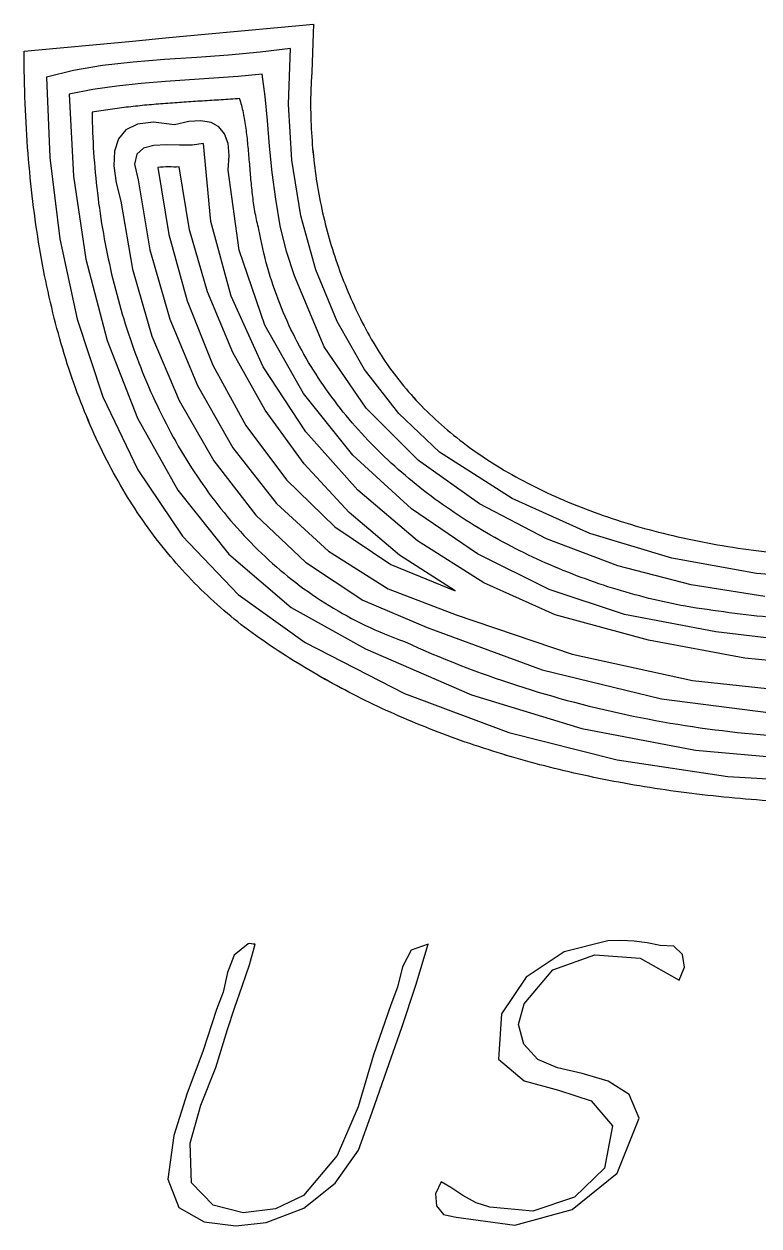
# Model space of a CAD drawing. Extents: x 11 to 234, y 10 to 80.
# Drawn here: x 61.32 to 76.42, y 9.97 to 34.65 of the extents above; entities that cross this region are included whole.
import ezdxf

# ---------------------------------------------------------------- set-up
doc = ezdxf.new("R2010")
doc.units = 0
doc.layers.add('logo', color=7, linetype='CONTINUOUS')
doc.layers.add('text', color=7, linetype='CONTINUOUS')

msp = doc.modelspace()

# ---------------------------------------------------------------- linework, layer by layer
at = {"layer": 'logo', "color": 7}
for p, q in [((73.317531, 15.822224), (72.417456, 15.601151)), ((73.588152, 15.82954), (73.317531, 15.822224)), ((73.859161, 15.81774), (73.588152, 15.82954)), ((74.128293, 15.785508), (73.859161, 15.81774)), ((65.923348, 15.7639), (65.639683, 15.530154)), ((65.958338, 15.770836), (65.923348, 15.763869)), ((65.923348, 15.763877), (65.923348, 15.7639)), ((65.923348, 15.763873), (65.923348, 15.763877)), ((65.923348, 15.763871), (65.923348, 15.763873)), ((65.923348, 15.763869), (65.923348, 15.763871)), ((65.952459, 15.333847), (66.065918, 15.757419)), ((65.994073, 15.766129), (65.958338, 15.770836)), ((66.030088, 15.758664), (65.994073, 15.766129)), ((66.065918, 15.757419), (66.030088, 15.758664)), ((69.273016, 15.634326), (69.098469, 15.291939)), ((69.62368, 15.757419), (69.273016, 15.634326)), ((69.370687, 14.914251), (69.62368, 15.757419)), ((72.417456, 15.601151), (71.636861, 15.079462)), ((74.393284, 15.731504), (74.128293, 15.785508)), ((74.676967, 15.7117), (74.393284, 15.731504)), ((74.853335, 15.540315), (74.676967, 15.7117)), ((65.639683, 15.530154), (65.501918, 15.171853)), ((65.804637, 14.890905), (65.952459, 15.333847)), ((72.18993, 15.228866), (73.052525, 15.539262)), ((73.052525, 15.539262), (73.984437, 15.467844)), ((73.984437, 15.467844), (74.78211, 15.018649)), ((74.896881, 15.286311), (74.853335, 15.540315)), ((65.501918, 15.171853), (65.412584, 14.772361)), ((69.098469, 15.291939), (68.995353, 14.869614)), ((71.636861, 15.079462), (71.134423, 14.321613)), ((71.600214, 14.532616), (72.18993, 15.228866)), ((74.78211, 15.018649), (74.896881, 15.286311)), ((65.6459, 14.441819), (65.804637, 14.890905)), ((68.995353, 14.869614), (68.858988, 14.506694)), ((69.082703, 14.044196), (69.370687, 14.914251)), ((65.412584, 14.772361), (65.274207, 14.41505)), ((65.274207, 14.41505), (64.992865, 13.549926)), ((65.4997, 13.999822), (65.6459, 14.441819)), ((68.858988, 14.506694), (68.500477, 13.480006)), ((71.134423, 14.321613), (71.068818, 13.392059)), ((71.482581, 14.105409), (71.600214, 14.532616)), ((71.592433, 13.70514), (71.482581, 14.105409)), ((65.257242, 13.223779), (65.4997, 13.999822)), ((68.778448, 13.167234), (69.082703, 14.044196)), ((71.876287, 13.389724), (71.592433, 13.70514)), ((64.992865, 13.549926), (64.667854, 12.692505)), ((68.500477, 13.480006), (68.182652, 12.414634)), ((71.068818, 13.392059), (71.600714, 12.949697)), ((72.28066, 13.217087), (71.876287, 13.389724)), ((64.951038, 12.451833), (65.257242, 13.223779)), ((68.476642, 12.303345), (68.778448, 13.167234)), ((72.789859, 13.097801), (72.28066, 13.217087)), ((73.32455, 12.942459), (72.789859, 13.097801)), ((71.600714, 12.949697), (72.303844, 12.757855)), ((73.756904, 12.665215), (73.32455, 12.942459)), ((64.667854, 12.692505), (64.395177, 11.824966)), ((72.303844, 12.757855), (72.975942, 12.541269)), ((73.959094, 12.180216), (73.756904, 12.665215)), ((64.735078, 11.666858), (64.951038, 12.451833)), ((68.182652, 12.414634), (67.754223, 11.416746)), ((72.975942, 12.541269), (73.414737, 12.024686)), ((68.189823, 11.525381), (68.476642, 12.303345)), ((73.512253, 11.054557), (73.959094, 12.180216)), ((73.414737, 12.024686), (73.248433, 11.158376)), ((64.395177, 11.824966), (64.270836, 10.929491)), ((64.763349, 10.851726), (64.735078, 11.666858)), ((67.754223, 11.416746), (67.063906, 10.592508)), ((67.711512, 10.846253), (68.189823, 11.525381)), ((73.248433, 11.158376), (72.632105, 10.557222)), ((64.270836, 10.929491), (64.50246, 10.350289)), ((69.889378, 10.877648), (69.775637, 10.628316)), ((70.088361, 10.757249), (69.889378, 10.877648)), ((72.58437, 10.303487), (73.512253, 11.054557)), ((65.20876, 10.394597), (64.763349, 10.851726)), ((67.069791, 10.330253), (67.711512, 10.846253)), ((69.775637, 10.628316), (69.79736, 10.383291)), ((70.334668, 10.593286), (70.088361, 10.757249)), ((65.823697, 10.237291), (65.20876, 10.394597)), ((67.063906, 10.592508), (66.483598, 10.3224)), ((69.79736, 10.383291), (69.942855, 10.203991)), ((70.609445, 10.440275), (70.334668, 10.593286)), ((70.893846, 10.352732), (70.609445, 10.440275)), ((72.632105, 10.557222), (71.776872, 10.271811)), ((64.50246, 10.350289), (65.020035, 10.050346)), ((66.483598, 10.3224), (65.823697, 10.237291)), ((66.292733, 10.041671), (67.069791, 10.330253)), ((69.942855, 10.203991), (70.200439, 10.151839)), ((70.200439, 10.151839), (71.404185, 9.983687)), ((71.776872, 10.271811), (70.893846, 10.352732)), ((71.404185, 9.983687), (72.58437, 10.303487)), ((65.020035, 10.050346), (65.668483, 9.96802)), ((65.668483, 9.96802), (66.292733, 10.041671))]:
    msp.add_line(p, q, dxfattribs=at)
at = {"layer": 'text', "color": 7}
for p, q in [((65.781481, 34.515187), (66.525517, 34.584939)), ((65.781482, 34.515185), (66.525518, 34.584939)), ((66.525517, 34.584939), (67.269551, 34.654693)), ((66.525518, 34.584939), (67.269552, 34.654693)), ((67.269551, 34.654693), (67.261807, 34.457058)), ((67.269552, 34.654693), (67.261819, 34.457059)), ((63.549378, 34.305928), (64.293412, 34.375681)), ((63.54938, 34.305926), (64.293414, 34.37568)), ((64.293412, 34.375681), (65.037448, 34.445433)), ((64.293414, 34.37568), (65.037448, 34.445431)), ((65.037448, 34.445433), (65.781481, 34.515187)), ((65.037448, 34.445431), (65.781482, 34.515185)), ((67.261807, 34.457058), (67.254063, 34.259424)), ((67.261819, 34.457059), (67.254086, 34.259424)), ((61.317275, 34.096668), (62.061308, 34.166422)), ((61.317478, 34.096675), (61.317275, 34.096668)), ((61.317276, 34.096666), (62.06131, 34.166421)), ((61.317313, 34.096647), (61.317276, 34.096666)), ((62.061308, 34.166422), (62.805344, 34.236174)), ((62.06131, 34.166421), (62.805347, 34.236172)), ((62.805344, 34.236174), (63.549378, 34.305928)), ((62.805347, 34.236172), (63.54938, 34.305926)), ((66.16989, 34.074851), (65.523912, 34.017227)), ((66.793903, 34.15356), (66.16989, 34.074851)), ((66.750895, 33.008113), (66.793903, 34.15356)), ((67.254063, 34.259424), (67.246319, 34.06179)), ((67.254086, 34.259424), (67.246353, 34.061789)), ((63.559656, 33.872046), (62.931288, 33.799947)), ((64.208248, 33.925705), (63.559656, 33.872046)), ((64.866514, 33.970804), (64.208248, 33.925705)), ((65.523912, 34.017227), (64.866514, 33.970804)), ((67.238574, 33.864156), (67.23083, 33.666521)), ((67.23862, 33.864155), (67.230887, 33.66652)), ((67.246319, 34.06179), (67.238574, 33.864156)), ((67.246353, 34.061789), (67.23862, 33.864155)), ((62.333691, 33.699523), (61.777412, 33.560893)), ((62.931288, 33.799947), (62.333691, 33.699523)), ((65.718258, 33.578332), (65.219885, 33.541355)), ((66.215347, 33.624376), (65.718258, 33.578332)), ((66.271329, 33.167921), (66.215347, 33.624376)), ((67.23083, 33.666521), (67.223086, 33.468887)), ((67.230887, 33.66652), (67.223155, 33.468886)), ((61.777412, 33.560893), (61.848289, 31.910376)), ((63.227986, 33.378848), (62.734012, 33.308259)), ((63.724282, 33.432191), (63.227986, 33.378848)), ((64.222178, 33.473545), (63.724282, 33.432191)), ((64.720953, 33.50818), (64.222178, 33.473545)), ((65.219885, 33.541355), (64.720953, 33.50818)), ((67.223086, 33.468887), (67.215342, 33.271253)), ((67.223155, 33.468886), (67.215422, 33.271251)), ((62.734012, 33.308259), (62.243075, 33.215157)), ((62.243075, 33.215157), (62.333059, 31.527885)), ((66.318833, 32.671777), (66.271329, 33.167921)), ((67.215342, 33.271253), (67.207598, 33.073619)), ((67.215422, 33.271251), (67.207689, 33.073617)), ((66.821304, 31.855314), (66.750895, 33.008113)), ((63.650261, 32.600694), (63.41239, 32.484221)), ((63.979848, 32.636169), (63.650261, 32.600694)), ((64.409492, 32.581257), (63.979848, 32.636169)), ((64.703528, 32.651765), (64.409492, 32.581257)), ((64.954331, 32.668134), (64.703528, 32.651765)), ((65.161211, 32.630818), (64.954331, 32.668134)), ((65.323491, 32.540287), (65.161211, 32.630818)), ((66.365947, 32.147042), (66.318833, 32.671777)), ((63.41239, 32.484221), (63.257893, 32.296137)), ((65.440487, 32.396992), (65.323491, 32.540287)), ((65.511516, 32.201398), (65.440487, 32.396992)), ((63.257893, 32.296137), (63.17843, 32.045825)), ((63.776016, 32.103678), (63.635108, 31.982949)), ((63.98586, 32.159123), (63.776016, 32.103678)), ((64.239349, 32.172839), (63.98586, 32.159123)), ((64.511199, 32.16838), (64.239349, 32.172839)), ((64.77613, 32.169227), (64.511199, 32.16838)), ((65.00885, 32.199143), (64.77613, 32.169227)), ((65.154725, 30.599442), (65.00885, 32.199143)), ((65.5359, 31.95397), (65.511516, 32.201398)), ((66.420752, 31.604808), (66.365947, 32.147042)), ((61.848289, 31.910376), (62.054145, 30.240814)), ((63.17843, 32.045825), (63.165646, 31.742674)), ((63.635108, 31.982949), (63.588423, 31.773368)), ((65.512956, 31.655159), (65.5359, 31.95397)), ((67.009239, 30.714434), (66.821304, 31.855314)), ((63.165646, 31.742674), (63.211227, 31.396068)), ((63.588423, 31.773368), (63.661242, 31.451378)), ((64.124885, 31.713294), (64.070461, 31.705268)), ((64.070461, 31.705268), (64.296959, 30.332446)), ((64.179458, 31.717669), (64.124885, 31.713294)), ((64.234139, 31.719362), (64.179458, 31.717669)), ((64.288896, 31.719342), (64.234139, 31.719362)), ((64.343686, 31.718496), (64.288896, 31.719342)), ((64.398477, 31.717649), (64.343686, 31.718496)), ((64.453231, 31.717686), (64.398477, 31.717649)), ((64.507906, 31.719379), (64.453231, 31.717686)), ((64.716767, 30.428884), (64.507906, 31.719379)), ((65.741073, 30.008505), (65.512956, 31.655159)), ((66.491333, 31.056171), (66.420752, 31.604808)), ((62.333059, 31.527885), (62.588854, 29.825645)), ((63.211227, 31.396068), (63.306819, 31.015392)), ((63.661242, 31.451378), (63.905635, 30.01369)), ((63.306819, 31.015392), (63.547072, 29.619112)), ((66.585773, 30.512221), (66.491333, 31.056171)), ((67.318825, 29.604741), (67.009239, 30.714434)), ((65.087556, 29.151667), (64.716767, 30.428884)), ((65.572609, 29.064241), (65.154725, 30.599442)), ((66.712155, 29.984059), (66.585773, 30.512221)), ((62.054145, 30.240814), (62.412361, 28.590263)), ((64.296959, 30.332446), (64.671273, 28.96798)), ((63.905635, 30.01369), (64.31168, 28.593265)), ((66.268851, 28.472562), (65.741073, 30.008505)), ((66.87857, 29.482773), (66.712155, 29.984059)), ((62.588854, 29.825645), (63.023456, 28.15356)), ((63.547072, 29.619112), (63.94645, 28.242836)), ((67.48616, 28.02671), (66.87857, 29.482773)), ((67.754178, 28.545513), (67.318825, 29.604741)), ((65.610771, 27.909972), (65.087556, 29.151667)), ((64.671273, 28.96798), (65.196249, 27.648589)), ((66.234646, 27.617014), (65.572609, 29.064241)), ((62.412361, 28.590263), (62.940325, 26.996777)), ((64.31168, 28.593265), (64.880431, 27.22733)), ((67.059336, 27.064191), (66.268851, 28.472562)), ((68.319413, 27.556014), (67.754178, 28.545513)), ((63.023456, 28.15356), (63.649854, 26.556753)), ((63.94645, 28.242836), (64.503483, 26.919648)), ((66.276909, 26.726044), (65.610771, 27.909972)), ((68.350006, 26.764931), (67.48616, 28.02671)), ((65.196249, 27.648589), (65.874728, 26.410988)), ((67.112975, 26.281239), (66.234646, 27.617014)), ((69.018652, 26.655519), (68.319413, 27.556014)), ((64.880431, 27.22733), (65.612953, 25.953105)), ((62.940325, 26.996777), (63.655417, 25.498405)), ((64.503483, 26.919648), (65.216699, 25.682626)), ((68.07557, 25.80025), (67.059336, 27.064191)), ((67.076464, 25.622123), (66.276909, 26.726044)), ((69.427739, 25.690737), (68.350006, 26.764931)), ((63.649854, 26.556753), (64.481044, 25.080349)), ((69.856009, 25.863293), (69.018652, 26.655519)), ((65.874728, 26.410988), (66.709555, 25.291895)), ((68.179741, 25.080395), (67.112975, 26.281239)), ((65.612953, 25.953105), (66.510309, 24.807822)), ((65.216699, 25.682626), (66.084628, 24.564859)), ((69.280603, 24.6976), (68.07557, 25.80025)), ((70.677001, 24.797419), (69.427739, 25.690737)), ((71.349732, 24.911397), (69.856009, 25.863293)), ((63.655417, 25.498405), (64.575018, 24.133206)), ((67.999923, 24.620451), (67.076464, 25.622123)), ((66.709555, 25.291895), (67.703573, 24.328027)), ((64.481044, 25.080349), (65.530013, 23.769475)), ((69.407095, 24.037959), (68.179741, 25.080395)), ((66.510309, 24.807822), (67.573562, 23.828708)), ((70.637482, 23.773102), (69.280603, 24.6976)), ((72.055426, 24.078271), (70.677001, 24.797419)), ((72.950824, 24.190031), (71.349732, 24.911397)), ((66.084628, 24.564859), (67.105798, 23.599422)), ((69.037793, 23.743277), (67.999923, 24.620451)), ((67.703573, 24.328027), (68.859629, 23.556101)), ((64.575018, 24.133206), (65.716514, 22.939225)), ((70.767166, 23.177415), (69.407095, 24.037959)), ((73.520656, 23.526595), (72.055426, 24.078271)), ((74.634615, 23.681236), (72.950824, 24.190031)), ((65.530013, 23.769475), (66.809761, 22.669252)), ((67.573562, 23.828708), (68.803771, 23.052981)), ((70.180564, 23.012835), (69.037793, 23.743277)), ((72.109248, 23.043617), (70.637482, 23.773102)), ((67.105798, 23.599422), (68.278742, 22.819408)), ((68.859629, 23.556101), (70.180564, 23.012835)), ((75.030327, 23.13568), (73.520656, 23.526595)), ((76.376448, 23.367057), (74.634615, 23.681236)), ((78.151651, 23.229528), (76.376448, 23.367057)), ((68.803771, 23.052981), (70.201999, 22.517873)), ((72.232105, 22.522231), (70.767166, 23.177415)), ((73.658947, 22.526004), (72.109248, 23.043617)), ((76.542082, 22.898828), (75.030327, 23.13568)), ((65.716514, 22.939225), (67.097292, 21.954524)), ((68.278742, 22.819408), (69.601986, 22.25789)), ((66.809761, 22.669252), (68.333276, 21.824806)), ((70.201999, 22.517873), (72.587787, 21.709405)), ((74.153257, 21.999648), (72.232105, 22.522231)), ((75.536668, 22.167971), (73.658947, 22.526004)), ((69.601986, 22.25789), (71.9679, 21.391084)), ((76.132961, 21.632331), (74.153257, 21.999648)), ((77.464508, 21.941937), (75.536668, 22.167971)), ((67.097292, 21.954524), (69.140414, 20.905366)), ((68.333276, 21.824806), (70.515079, 20.877894)), ((72.587787, 21.709405), (75.060127, 21.169593)), ((78.144985, 21.438057), (76.132961, 21.632331)), ((71.9679, 21.391084), (74.423905, 20.795945)), ((75.060127, 21.169593), (77.582355, 20.904581)), ((69.140414, 20.905366), (71.286054, 20.105079)), ((70.515079, 20.877894), (72.785258, 20.186588)), ((74.423905, 20.795945), (76.93634, 20.473698)), ((71.286054, 20.105079), (73.509962, 19.540553)), ((72.785258, 20.186588), (75.118934, 19.741385)), ((73.509962, 19.540553), (75.787893, 19.19868)), ((75.118934, 19.741385), (77.491217, 19.532795)), ((75.787893, 19.19868), (78.095596, 19.066349))]:
    msp.add_line(p, q, dxfattribs=at)
for points in [[(61.400871, 31.995085), (61.347748, 32.667589), (61.319895, 33.36811), (61.317313, 34.096647)], [(61.401036, 31.995114), (61.347913, 32.667619), (61.320061, 33.368138), (61.317478, 34.096675)], [(65.368743, 33.097298), (65.24161, 33.089057), (65.114353, 33.081127), (64.987077, 33.073168)], [(65.749681, 33.123432), (65.62289, 33.114118), (65.495878, 33.105539), (65.368743, 33.097298)], [(65.827588, 32.831018), (65.805914, 32.933262), (65.780361, 33.03112), (65.749681, 33.123432)], [(63.089084, 32.901808), (62.964136, 32.883689), (62.839673, 32.863632), (62.715798, 32.841195)], [(62.715798, 32.841195), (62.722345, 32.295016), (62.758413, 31.739967), (62.825187, 31.183747)], [(63.465284, 32.950556), (63.339466, 32.93605), (63.214033, 32.919904), (63.089084, 32.901808)], [(63.843792, 32.989757), (63.717303, 32.978017), (63.591104, 32.965091), (63.465284, 32.950556)], [(64.223996, 33.021719), (64.097047, 33.01201), (63.970275, 33.001483), (63.843792, 32.989757)], [(64.605292, 33.048756), (64.478078, 33.040317), (64.350945, 33.031427), (64.223996, 33.021719)], [(64.987077, 33.073168), (64.859803, 33.065209), (64.732507, 33.057194), (64.605292, 33.048756)], [(67.207598, 33.073619), (67.207595, 32.854023), (67.213897, 32.636771), (67.226495, 32.421858)], [(67.207689, 33.073617), (67.207686, 32.854022), (67.213982, 32.63677), (67.226598, 32.421858)], [(65.882266, 32.512279), (65.867082, 32.622143), (65.849269, 32.728775), (65.827588, 32.831018)], [(65.921252, 32.174143), (65.91002, 32.289315), (65.897461, 32.402413), (65.882266, 32.512279)], [(67.226495, 32.421858), (67.239094, 32.206945), (67.25798, 31.994375), (67.283168, 31.784145)], [(67.226598, 32.421858), (67.239185, 32.206943), (67.258082, 31.994373), (67.283271, 31.784143)], [(65.952088, 31.823553), (65.942323, 31.941722), (65.932473, 32.058971), (65.921252, 32.174143)], [(61.636044, 30.061611), (61.532383, 30.678086), (61.45399, 31.322577), (61.400871, 31.995085)], [(61.63621, 30.061639), (61.532549, 30.678116), (61.454157, 31.322606), (61.401036, 31.995114)], [(65.982322, 31.467433), (65.971513, 31.586289), (65.961833, 31.705381), (65.952088, 31.823553)], [(67.283168, 31.784145), (67.308355, 31.573917), (67.33984, 31.36603), (67.377624, 31.160482)], [(67.283271, 31.784143), (67.308445, 31.573916), (67.339944, 31.366028), (67.377728, 31.16048)], [(66.019488, 31.112722), (66.005095, 31.229952), (65.993129, 31.348576), (65.982322, 31.467433)], [(62.825187, 31.183747), (62.891964, 30.627526), (62.989435, 30.070134), (63.118757, 29.519273)], [(66.071132, 30.766357), (66.050671, 30.879649), (66.033873, 30.995493), (66.019488, 31.112722)], [(67.377624, 31.160482), (67.415405, 30.954937), (67.459486, 30.751733), (67.509864, 30.550867)], [(67.377728, 31.16048), (67.415509, 30.954935), (67.459589, 30.751732), (67.509966, 30.550866)], [(66.144792, 30.435268), (66.115732, 30.542315), (66.091596, 30.653061), (66.071132, 30.766357)], [(66.573445, 28.916164), (66.384162, 29.398615), (66.239192, 29.905319), (66.144792, 30.435268)], [(67.509864, 30.550867), (67.560242, 30.350005), (67.616916, 30.151483), (67.679888, 29.955303)], [(67.509966, 30.550866), (67.560345, 30.350003), (67.617018, 30.151482), (67.679991, 29.955301)], [(62.022835, 28.296224), (61.868637, 28.856672), (61.739707, 29.445133), (61.636044, 30.061611)], [(62.023001, 28.296254), (61.868802, 28.856701), (61.739871, 29.445163), (61.63621, 30.061639)], [(67.679888, 29.955303), (67.742859, 29.759122), (67.812128, 29.565284), (67.887696, 29.373786)], [(67.679991, 29.955301), (67.742963, 29.759123), (67.812231, 29.565284), (67.887799, 29.373785)], [(63.118757, 29.519273), (63.248083, 28.968409), (63.40926, 28.424082), (63.603443, 27.893981)], [(67.887696, 29.373786), (67.963261, 29.182288), (68.045126, 28.993132), (68.133287, 28.806317)], [(67.887799, 29.373785), (67.963364, 29.182289), (68.045228, 28.993132), (68.133389, 28.806315)], [(67.267963, 27.542575), (66.996318, 27.975515), (66.762726, 28.433711), (66.573445, 28.916164)], [(68.133287, 28.806317), (68.221449, 28.619502), (68.315907, 28.435028), (68.416663, 28.252896)], [(68.133389, 28.806315), (68.221552, 28.619501), (68.316009, 28.435026), (68.416765, 28.252894)], [(62.561244, 26.698925), (62.356506, 27.203344), (62.177035, 27.735776), (62.022835, 28.296224)], [(62.56141, 26.698953), (62.35667, 27.203372), (62.1772, 27.735805), (62.023001, 28.296254)], [(68.416663, 28.252896), (68.517416, 28.070761), (68.626403, 27.893795), (68.743627, 27.721994)], [(68.416765, 28.252894), (68.517519, 28.070759), (68.626507, 27.893795), (68.743731, 27.721992)], [(63.603443, 27.893981), (63.797629, 27.363883), (64.02482, 26.848017), (64.286172, 26.354083)], [(68.743627, 27.721994), (68.860851, 27.550193), (68.986308, 27.38356), (69.12, 27.222093)], [(68.743731, 27.721992), (68.860952, 27.550192), (68.986411, 27.383559), (69.120103, 27.222092)], [(68.190785, 26.320544), (67.849301, 26.701959), (67.539608, 27.109634), (67.267963, 27.542575)], [(69.12, 27.222093), (69.253694, 27.060626), (69.395622, 26.904327), (69.545785, 26.753194)], [(69.120103, 27.222092), (69.253797, 27.060627), (69.395727, 26.904326), (69.545889, 26.753193)], [(63.251269, 25.269709), (62.995991, 25.718101), (62.765982, 26.194506), (62.561244, 26.698925)], [(63.251433, 25.269739), (62.996156, 25.718129), (62.766147, 26.194535), (62.56141, 26.698953)], [(69.545785, 26.753194), (69.695947, 26.602063), (69.854346, 26.456098), (70.020979, 26.315299)], [(69.545889, 26.753193), (69.696051, 26.602063), (69.854448, 26.456098), (70.02108, 26.315297)], [(64.286172, 26.354083), (64.547527, 25.860149), (64.843045, 25.388152), (65.173874, 24.945786)], [(69.304354, 25.25612), (68.905546, 25.583989), (68.532271, 25.939135), (68.190785, 26.320544)], [(70.020979, 26.315299), (70.187611, 26.174502), (70.362478, 26.038871), (70.545581, 25.908405)], [(70.02108, 26.315297), (70.187716, 26.1745), (70.36258, 26.038869), (70.545683, 25.908404)], [(70.545581, 25.908405), (70.728685, 25.777942), (70.920022, 25.652644), (71.119593, 25.532515)], [(70.545683, 25.908404), (70.728786, 25.777941), (70.920125, 25.652643), (71.119695, 25.532515)], [(71.119593, 25.532515), (71.319167, 25.412383), (71.526975, 25.297422), (71.743017, 25.187624)], [(71.119695, 25.532515), (71.319269, 25.412381), (71.527077, 25.297421), (71.743118, 25.187622)], [(64.092909, 24.008582), (63.787091, 24.400945), (63.506545, 24.82132), (63.251269, 25.269709)], [(64.093075, 24.008612), (63.787257, 24.400973), (63.506711, 24.82135), (63.251433, 25.269739)], [(70.571103, 24.355343), (70.127495, 24.627654), (69.703157, 24.928251), (69.304354, 25.25612)], [(71.743017, 25.187624), (71.959059, 25.077829), (72.183337, 24.973199), (72.415849, 24.873737)], [(71.743118, 25.187622), (71.959162, 25.077826), (72.183439, 24.973198), (72.415953, 24.873737)], [(65.173874, 24.945786), (65.504709, 24.503422), (65.870861, 24.090692), (66.273482, 23.7153)], [(72.415849, 24.873737), (72.648359, 24.774275), (72.886358, 24.681032), (73.129848, 24.594001)], [(72.415953, 24.873737), (72.648462, 24.774274), (72.88646, 24.68103), (73.12995, 24.594002)], [(73.129848, 24.594001), (73.373337, 24.506973), (73.622316, 24.426158), (73.876785, 24.351561)], [(73.12995, 24.594002), (73.37344, 24.506973), (73.622419, 24.426158), (73.876888, 24.351561)], [(71.953473, 23.624258), (71.477584, 23.838998), (71.014709, 24.08303), (70.571103, 24.355343)], [(73.876785, 24.351561), (74.131254, 24.276964), (74.391214, 24.208586), (74.656663, 24.14642)], [(73.876888, 24.351561), (74.131356, 24.276964), (74.391317, 24.208585), (74.656767, 24.14642)], [(65.086165, 22.915539), (64.729812, 23.251871), (64.398725, 23.61622), (64.092909, 24.008582)], [(65.086331, 22.915567), (64.729977, 23.251901), (64.39889, 23.616249), (64.093075, 24.008612)], [(74.656663, 24.14642), (74.922112, 24.084254), (75.193052, 24.028307), (75.46948, 23.978575)], [(74.656767, 24.14642), (74.922213, 24.084255), (75.193155, 24.028307), (75.469583, 23.978574)], [(75.46948, 23.978575), (75.745911, 23.928843), (76.02783, 23.885326), (76.315238, 23.848028)], [(75.469583, 23.978574), (75.746015, 23.928843), (76.027932, 23.885325), (76.315341, 23.848026)], [(66.273482, 23.7153), (66.676106, 23.339908), (67.115202, 23.001851), (67.591926, 22.708833)], [(76.315238, 23.848028), (76.602648, 23.81073), (76.895547, 23.779647), (77.193936, 23.75478)], [(76.315341, 23.848026), (76.602751, 23.810728), (76.89565, 23.779647), (77.19404, 23.75478)], [(73.413905, 23.068907), (72.918258, 23.224061), (72.429359, 23.409515), (71.953473, 23.624258)], [(74.914833, 22.695337), (74.411947, 22.788891), (73.909552, 22.913752), (73.413905, 23.068907)], [(66.231039, 21.990581), (65.824145, 22.270884), (65.442521, 22.579203), (65.086165, 22.915539)], [(66.231205, 21.990609), (65.824311, 22.270914), (65.442687, 22.579233), (65.086331, 22.915567)], [(67.591926, 22.708833), (68.06865, 22.415813), (68.583, 22.167836), (69.136136, 21.972595)], [(76.72836, 22.46008), (76.114233, 22.52025), (75.507904, 22.600195), (74.914833, 22.695337)], [(67.496038, 21.202224), (67.059598, 21.447489), (66.637933, 21.710275), (66.231039, 21.990581)], [(67.496204, 21.202253), (67.059763, 21.44752), (66.638097, 21.710304), (66.231205, 21.990609)], [(69.136136, 21.972595), (69.887637, 21.627533), (70.658536, 21.327852), (71.44396, 21.072864)], [(68.849686, 20.518981), (68.383698, 20.729208), (67.932481, 20.956959), (67.496038, 21.202224)], [(68.849851, 20.51901), (68.383862, 20.729238), (67.932646, 20.956986), (67.496204, 21.202253)], [(71.44396, 21.072864), (72.229387, 20.81788), (73.029343, 20.607587), (73.838963, 20.441305)], [(70.291977, 19.940854), (69.79644, 20.116044), (69.315674, 20.308753), (68.849686, 20.518981)], [(70.292142, 19.940882), (69.796605, 20.116072), (69.31584, 20.308782), (68.849851, 20.51901)], [(73.838963, 20.441305), (74.648585, 20.275025), (75.46787, 20.152752), (76.291954, 20.073803)], [(76.291954, 20.073803), (77.11604, 19.994857), (77.944924, 19.959235), (78.77374, 19.966251)], [(71.822914, 19.467838), (71.297828, 19.607993), (70.787514, 19.765662), (70.291977, 19.940854)], [(71.82308, 19.467867), (71.297994, 19.608021), (70.78768, 19.765692), (70.292142, 19.940882)], [(73.4425, 19.099939), (72.887863, 19.205053), (72.348003, 19.327687), (71.822914, 19.467838)], [(73.442665, 19.099967), (72.888029, 19.205082), (72.348168, 19.327716), (71.82308, 19.467867)], [(75.150729, 18.837154), (74.566543, 18.907229), (73.997134, 18.994826), (73.4425, 19.099939)], [(75.150894, 18.837183), (74.566709, 18.907259), (73.9973, 18.994854), (73.442665, 19.099967)], [(76.947607, 18.679482), (76.333872, 18.71452), (75.734912, 18.767078), (75.150729, 18.837154)], [(76.947771, 18.679511), (76.334036, 18.714549), (75.735078, 18.767106), (75.150894, 18.837183)]]:
    msp.add_open_spline(points, degree=3, dxfattribs=at)

doc.saveas('drawing.dxf')
